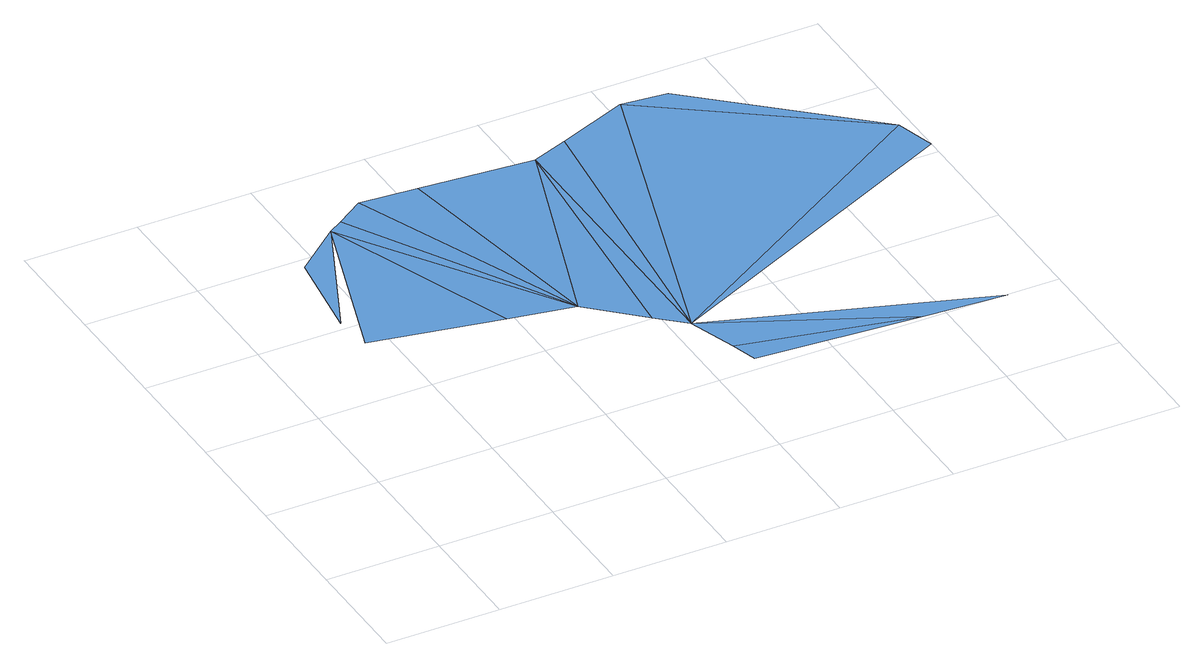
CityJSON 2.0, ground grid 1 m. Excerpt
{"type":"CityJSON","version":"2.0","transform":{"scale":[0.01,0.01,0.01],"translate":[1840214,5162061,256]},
"CityObjects":{
"waterbody1":{"type":"WaterBody","attributes":{"class":"unknow","usage":"unknow"},"geometry":[{"type":"MultiSurface","lod":"3","boundaries":[[[0,1,2]],[[2,3,4]],[[2,4,5]],[[6,2,5]],[[7,6,5]],[[8,7,5]],[[9,10,11]],[[8,5,9]],[[5,10,9]],[[11,12,13]],[[12,14,13]],[[9,11,15]],[[15,11,16]],[[11,13,17]],[[16,11,18]],[[18,11,19]],[[20,16,18]]],"semantics":{"surfaces":[{"type":"WaterSurface"}],"values":[0,0,0,0,0,0,0,0,0,0,0,0,0,0,0,0,0]}}]}
},
"vertices":[
[89,390,54],[77,308,54],[130,424,54],[81,275,54],[194,253,54],[251,242,54],[143,432,54],[168,449,54],[218,445,54],[317,437,54],[295,201,54],[318,180,54],[332,137,54],[482,104,54],[339,114,54],[349,449,54],[412,474,54],[554,99,54],[590,347,54],[600,312,54],[452,470,54]
]}
